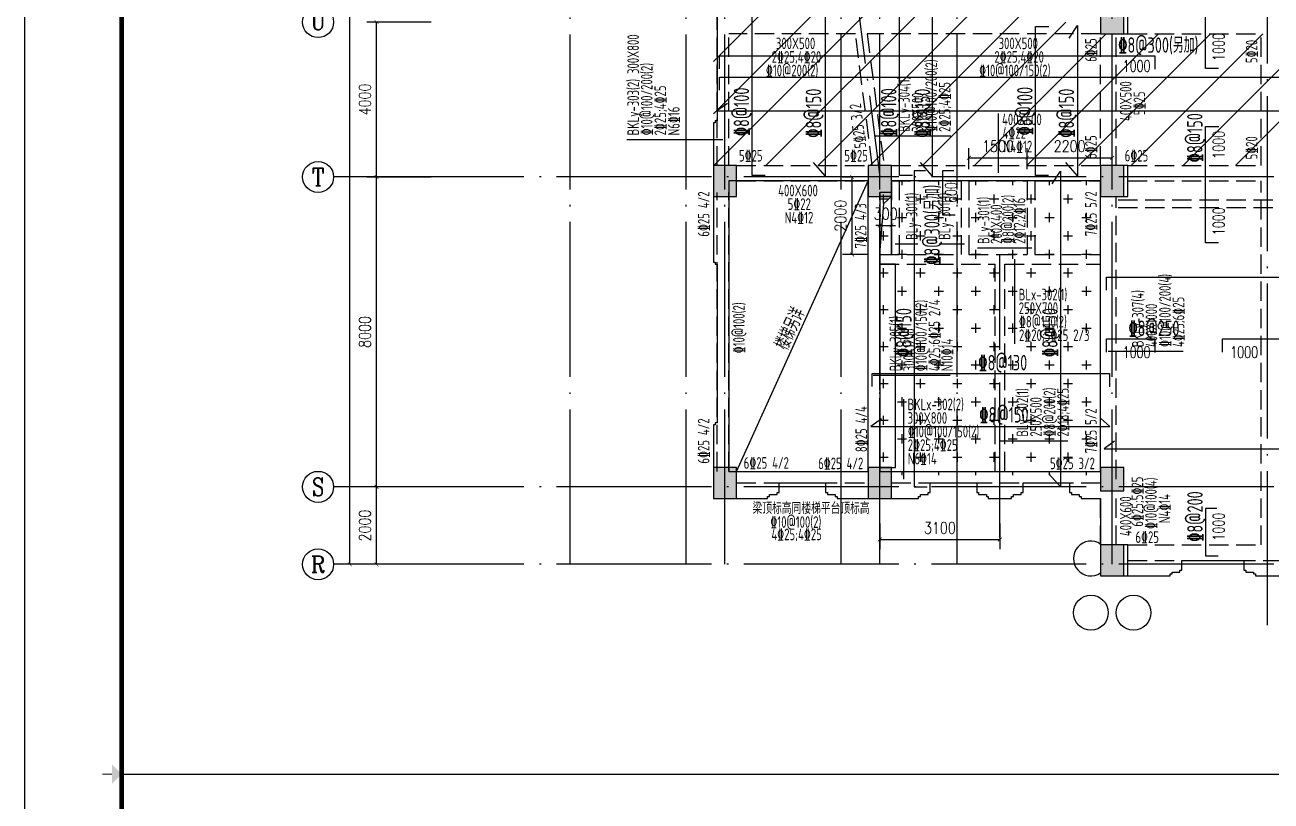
# Model space of a CAD drawing. Header units: millimetres. Extents: x 2998490 to 15040601, y 444546 to 7822218.
# Drawn here: x 14361529 to 14393708, y 7611219 to 7631259 of the extents above; entities that cross this region are included whole.
import ezdxf
from ezdxf.enums import TextEntityAlignment as Align

# ---------------------------------------------------------------- set-up
doc = ezdxf.new("R2010")
doc.units = ezdxf.units.MM
doc.header["$LTSCALE"] = 2000
doc.linetypes.add('DASH', pattern=[0.35, 0.25, -0.1])
doc.linetypes.add('DOTE', pattern=[2.42, 2, -0.2, 0.02, -0.2])
for name, color, linetype in [('3-AXIS', 3, 'Continuous'), ('3-AXIS_TEXT', 7, 'Continuous'), ('3-ban', 84, 'Continuous'), ('3-ban-hatch', 9, 'Continuous'), ('3-ban-rein', 1, 'Continuous'), ('3-ban-TEXT', 7, 'Continuous'), ('3-column-DOWN', 232, 'Continuous'), ('3-COLUMN-UP', 2, 'Continuous'), ('3-dote', 43, 'DOTE'), ('3-HATCH', 8, 'Continuous'), ('3-liang-rein-X', 54, 'Continuous'), ('3-liang-rein-Y', 130, 'Continuous'), ('3-liang-R截面-X', 50, 'Continuous'), ('3-liang-R截面-Y', 70, 'Continuous'), ('3-liang-s-1', 44, 'Continuous'), ('3-liang-xu', 120, 'DASH'), ('3-装饰线脚', 7, 'Continuous'), ('AXIS', 3, 'Continuous'), ('AXIS_TEXT', 7, 'Continuous'), ('图框', 7, 'Continuous')]:
    doc.layers.add(name, color=color, linetype=linetype)
doc.styles.add('_TCH_AXIS', font='COMPLEX', dxfattribs={"bigfont": 'GBCBIG'})
doc.styles.add('COMPLEX', font='COMPLEX')
doc.styles.add('DIM_FONT', font='SIMPLEX', dxfattribs={"width": 0.8, "bigfont": 'HZTXT'})
doc.styles.add('TJ1', font='tj-romans1.shx', dxfattribs={"width": 0.8, "bigfont": 'tj-hztxt1.shx'})
doc.styles.add('TSSD_Rein', font='Tssdeng.shx', dxfattribs={"width": 0.7, "bigfont": 'hztxt.shx'})
doc.dimstyles.new('DIMN100', dxfattribs={"dimtxt": 300, "dimasz": 100, "dimexe": 250, "dimexo": 300, "dimgap": 150, "dimtad": 1, "dimdec": 0, "dimzin": 0, "dimdsep": 46, "dimtxsty": 'DIM_FONT', "dimblk": 'ARCHTICK', "dimcen": 0.09, "dimclrt": 7, "dimazin": 2, "dimtfac": 1, "dimtdec": 0, "dimtix": 1, "dimtmove": 2, "dimatfit": 3, "dimldrblk": 'ARCHTICK', "dimfxl": 0, "dimtolj": 1, "dimtzin": 0, "dimarcsym": 0})

# ---------------------------------------------------------------- blocks, each defined once
blk = doc.blocks.new('TJAD_TK_A0')
at = {"layer": '图框'}
blk.add_line((973, -441.7), (973, 399.3), dxfattribs=at)
at = {"layer": '图框', "const_width": 1.2}
blk.add_lwpolyline([(2152, -431.7), (2152, 389.3), (998, 389.3), (998, -431.7)], close=True, dxfattribs=at)
at = {"layer": '图框', "const_width": 0.3}
blk.add_lwpolyline([(995.5, -21.2), (993, -21.2)], dxfattribs=at)
at = {"layer": '图框'}
blk.add_solid([(995.5, -23.7), (995.5, -18.7), (998, -21.2)], dxfattribs=at)
blk = doc.blocks.new('_ArchTick')
at = {"color": 0, "linetype": 'ByBlock', "const_width": 0.15}
blk.add_lwpolyline([(-0.5, -0.5), (0.5, 0.5)], dxfattribs=at)
blk = doc.blocks.new('*D64')
at = {"layer": 'AXIS', "color": 0, "lineweight": -2}
for p, q in [((14372016, 7619332), (14370358, 7619332)), ((14370608, 7617332), (14370608, 7619332)), ((14372016, 7617332), (14370358, 7617332))]:
    blk.add_line(p, q, dxfattribs=at)
at = {"layer": 'Defpoints', "color": 0}
for p in [(14370608, 7619332), (14372316, 7619332), (14372316, 7617332)]:
    blk.add_point(p, dxfattribs=at)
at = {"layer": 'AXIS', "color": 0, "lineweight": -2, "xscale": 100, "yscale": 100, "zscale": 100}
for p, rotation in [((14370608, 7619332), 90), ((14370608, 7617332), 270)]:
    blk.add_blockref('_ArchTick', p, dxfattribs=dict(at, rotation=rotation))
at = {"layer": 'AXIS', "color": 7, "insert": (14370308, 7618332), "char_height": 300, "attachment_point": 5, "rotation": 90, "style": 'DIM_FONT'}
blk.add_mtext('\\A1;2000', dxfattribs=at)
blk = doc.blocks.new('*D65')
at = {"layer": 'AXIS', "color": 0, "lineweight": -2}
for p, q in [((14372016, 7627332), (14370358, 7627332)), ((14370608, 7619332), (14370608, 7627332)), ((14372016, 7619332), (14370358, 7619332))]:
    blk.add_line(p, q, dxfattribs=at)
at = {"layer": 'Defpoints', "color": 0}
for p in [(14370608, 7627332), (14372316, 7627332), (14372316, 7619332)]:
    blk.add_point(p, dxfattribs=at)
at = {"layer": 'AXIS', "color": 0, "lineweight": -2, "xscale": 100, "yscale": 100, "zscale": 100}
for p, rotation in [((14370608, 7627332), 90), ((14370608, 7619332), 270)]:
    blk.add_blockref('_ArchTick', p, dxfattribs=dict(at, rotation=rotation))
at = {"layer": 'AXIS', "color": 7, "insert": (14370308, 7623332), "char_height": 300, "attachment_point": 5, "rotation": 90, "style": 'DIM_FONT'}
blk.add_mtext('\\A1;8000', dxfattribs=at)
blk = doc.blocks.new('*D66')
at = {"layer": 'AXIS', "color": 0, "lineweight": -2}
for p, q in [((14372016, 7631332), (14370358, 7631332)), ((14370608, 7627332), (14370608, 7631332)), ((14372016, 7627332), (14370358, 7627332))]:
    blk.add_line(p, q, dxfattribs=at)
at = {"layer": 'Defpoints', "color": 0}
for p in [(14370608, 7631332), (14372316, 7631332), (14372316, 7627332)]:
    blk.add_point(p, dxfattribs=at)
at = {"layer": 'AXIS', "color": 0, "lineweight": -2, "xscale": 100, "yscale": 100, "zscale": 100}
for p, rotation in [((14370608, 7631332), 90), ((14370608, 7627332), 270)]:
    blk.add_blockref('_ArchTick', p, dxfattribs=dict(at, rotation=rotation))
at = {"layer": 'AXIS', "color": 7, "insert": (14370308, 7629332), "char_height": 300, "attachment_point": 5, "rotation": 90, "style": 'DIM_FONT'}
blk.add_mtext('\\A1;4000', dxfattribs=at)
blk = doc.blocks.new('*D74')
at = {"layer": 'AXIS', "color": 0, "lineweight": -2}
for p, q in [((14372928, 7645332), (14369670, 7645332)), ((14369920, 7617332), (14369920, 7645332)), ((14372928, 7617332), (14369670, 7617332))]:
    blk.add_line(p, q, dxfattribs=at)
at = {"layer": 'Defpoints', "color": 0}
for p in [(14369920, 7645332), (14373228, 7645332), (14373228, 7617332)]:
    blk.add_point(p, dxfattribs=at)
at = {"layer": 'AXIS', "color": 0, "lineweight": -2, "xscale": 100, "yscale": 100, "zscale": 100}
for p, rotation in [((14369920, 7645332), 90), ((14369920, 7617332), 270)]:
    blk.add_blockref('_ArchTick', p, dxfattribs=dict(at, rotation=rotation))
at = {"layer": 'AXIS', "color": 7, "insert": (14369620, 7632733), "char_height": 300, "attachment_point": 5, "rotation": 90, "style": 'DIM_FONT'}
blk.add_mtext('\\A1;28000', dxfattribs=at)
blk = doc.blocks.new('_AXISO')
blk.add_circle((0, 0), 0.5)
at = {"layer": '3-AXIS_TEXT', "style": 'COMPLEX', "width": 1.041667}
blk.add_attdef('A', text='', height=0.56, dxfattribs=at).set_placement((-0.25, -0.28), (0.25, -0.28), align=Align.FIT)
blk = doc.blocks.new('*D1721')
at = {"layer": '3-ban', "color": 0, "lineweight": -2}
for p, q in [((14382846, 7627332), (14382639, 7627332)), ((14382889, 7625332), (14382889, 7627332)), ((14383306, 7625332), (14382639, 7625332))]:
    blk.add_line(p, q, dxfattribs=at)
at = {"layer": 'Defpoints', "color": 0}
for p in [(14382889, 7627332), (14383146, 7627332), (14383606, 7625332)]:
    blk.add_point(p, dxfattribs=at)
at = {"layer": '3-ban', "color": 0, "lineweight": -2, "xscale": 100, "yscale": 100, "zscale": 100}
for p, rotation in [((14382889, 7627332), 90), ((14382889, 7625332), 270)]:
    blk.add_blockref('_ArchTick', p, dxfattribs=dict(at, rotation=rotation))
at = {"layer": '3-ban', "color": 7, "insert": (14382589, 7626332), "char_height": 300, "attachment_point": 5, "rotation": 90, "style": 'DIM_FONT'}
blk.add_mtext('\\A1;2000', dxfattribs=at)
blk = doc.blocks.new('*D1722')
at = {"layer": '3-ban', "color": 0, "lineweight": -2}
for p, q in [((14383606, 7626082), (14383506, 7626082)), ((14383606, 7626082), (14383906, 7626082)), ((14383606, 7626005), (14383606, 7625832)), ((14383906, 7626082), (14384006, 7626082)), ((14383906, 7626005), (14383906, 7625832))]:
    blk.add_line(p, q, dxfattribs=at)
at = {"layer": 'Defpoints', "color": 0}
for p in [(14383606, 7626305), (14383906, 7626305), (14383906, 7626082)]:
    blk.add_point(p, dxfattribs=at)
at = {"layer": '3-ban', "color": 0, "lineweight": -2, "xscale": 100, "yscale": 100, "zscale": 100}
blk.add_blockref('_ArchTick', (14383606, 7626082), dxfattribs=at)
at = {"layer": '3-ban', "color": 0, "lineweight": -2, "xscale": 100, "yscale": 100, "zscale": 100, "rotation": 180}
blk.add_blockref('_ArchTick', (14383906, 7626082), dxfattribs=at)
at = {"layer": '3-ban', "color": 7, "insert": (14383756, 7626382), "char_height": 300, "attachment_point": 5, "style": 'DIM_FONT'}
blk.add_mtext('\\A1;300', dxfattribs=at)
blk = doc.blocks.new('*D1723')
at = {"layer": '3-ban', "color": 0, "lineweight": -2}
for p, q in [((14385906, 7627532), (14385906, 7628078)), ((14387406, 7627532), (14387406, 7628078)), ((14385906, 7627828), (14387406, 7627828))]:
    blk.add_line(p, q, dxfattribs=at)
at = {"layer": 'Defpoints', "color": 0}
for p in [(14387406, 7627828), (14385906, 7627232), (14387406, 7627232)]:
    blk.add_point(p, dxfattribs=at)
at = {"layer": '3-ban', "color": 0, "lineweight": -2, "xscale": 100, "yscale": 100, "zscale": 100, "rotation": 180}
blk.add_blockref('_ArchTick', (14385906, 7627828), dxfattribs=at)
at = {"layer": '3-ban', "color": 0, "lineweight": -2, "xscale": 100, "yscale": 100, "zscale": 100}
blk.add_blockref('_ArchTick', (14387406, 7627828), dxfattribs=at)
at = {"layer": '3-ban', "color": 7, "insert": (14386656, 7628128), "char_height": 300, "attachment_point": 5, "style": 'DIM_FONT'}
blk.add_mtext('\\A1;1500', dxfattribs=at)
blk = doc.blocks.new('*D1724')
at = {"layer": '3-ban', "color": 0, "lineweight": -2}
for p, q in [((14387406, 7627532), (14387406, 7628078)), ((14387406, 7627828), (14389606, 7627828)), ((14389606, 7627530), (14389606, 7627578))]:
    blk.add_line(p, q, dxfattribs=at)
at = {"layer": 'Defpoints', "color": 0}
for p in [(14389606, 7627830), (14389606, 7627828), (14387406, 7627232)]:
    blk.add_point(p, dxfattribs=at)
at = {"layer": '3-ban', "color": 0, "lineweight": -2, "xscale": 100, "yscale": 100, "zscale": 100, "rotation": 180}
blk.add_blockref('_ArchTick', (14387406, 7627828), dxfattribs=at)
at = {"layer": '3-ban', "color": 0, "lineweight": -2, "xscale": 100, "yscale": 100, "zscale": 100}
blk.add_blockref('_ArchTick', (14389606, 7627828), dxfattribs=at)
at = {"layer": '3-ban', "color": 7, "insert": (14388506, 7628128), "char_height": 300, "attachment_point": 5, "style": 'DIM_FONT'}
blk.add_mtext('\\A1;2200', dxfattribs=at)
blk = doc.blocks.new('*D1725')
at = {"layer": '3-ban', "color": 0, "lineweight": -2}
for p, q in [((14383606, 7618382), (14383606, 7617723)), ((14386706, 7618382), (14386706, 7617723)), ((14383606, 7617973), (14386706, 7617973))]:
    blk.add_line(p, q, dxfattribs=at)
at = {"layer": 'Defpoints', "color": 0}
for p in [(14383606, 7618682), (14386706, 7618682), (14386706, 7617973)]:
    blk.add_point(p, dxfattribs=at)
at = {"layer": '3-ban', "color": 0, "lineweight": -2, "xscale": 100, "yscale": 100, "zscale": 100, "rotation": 180}
blk.add_blockref('_ArchTick', (14383606, 7617973), dxfattribs=at)
at = {"layer": '3-ban', "color": 0, "lineweight": -2, "xscale": 100, "yscale": 100, "zscale": 100}
blk.add_blockref('_ArchTick', (14386706, 7617973), dxfattribs=at)
at = {"layer": '3-ban', "color": 7, "insert": (14385156, 7618273), "char_height": 300, "attachment_point": 5, "style": 'DIM_FONT'}
blk.add_mtext('\\A1;3100', dxfattribs=at)

msp = doc.modelspace()

# ---------------------------------------------------------------- hatches: boundary and pattern name
at = {"layer": '3-ban-hatch'}
h = msp.add_hatch(dxfattribs=at)
h.set_pattern_fill('ANSI31', color=8, scale=300, style=0)
h.set_pattern_definition([(45, (-3453.4, -44193.7), (-673.51921, 673.51921), [])])
h.paths.add_polyline_path([(14379305.5, 7627632.3), (14379305.5, 7634032.3), (14378716.6, 7634032.3), (14378211.8, 7634336.8), (14375608.4, 7636939.6), (14375379.3, 7637493.7), (14375379.3, 7641172.6), (14375609.6, 7641726.2), (14378211.6, 7644328.2), (14378765.7, 7644557.3), (14382445.1, 7644557.3), (14382999.1, 7644328), (14385600.8, 7641726.4), (14385830.5, 7641172.6), (14385830.5, 7639632.3), (14389305.5, 7639632.3), (14389305.5, 7634032.3), (14387305.5, 7634032.3), (14387305.5, 7631334.3), (14389305.5, 7631332.3), (14389305.5, 7631032.3), (14452155.5, 7631032.3), (14452155.5, 7627632.3)])
h = msp.add_hatch(dxfattribs=at)
h.set_pattern_fill('CROSS', color=8, scale=75, style=0)
h.set_pattern_definition([(0, (-3453.43, -44193.73), (476.25, 476.25), [238.125, -714.375]), (90, (-3334.37, -44312.8), (-476.25, 476.25), [238.125, -714.375])])
h.paths.add_polyline_path([(14383905.5, 7627232.3), (14383905.5, 7626932.3), (14383605.5, 7626932.3), (14383605.5, 7619732.3), (14383905.5, 7619732.3), (14383905.5, 7619632.3), (14389305.6, 7619632.3), (14389305.5, 7627232.3)])
at = {"layer": '3-HATCH'}
for points in [[(14389305.5, 7631032.3), (14389905.5, 7631032.3), (14389905.5, 7631832.3), (14389305.5, 7631832.3)], [(14379305.5, 7626832.3), (14379905.5, 7626832.3), (14379905.5, 7627632.3), (14379305.5, 7627632.3)], [(14383305.5, 7626832.3), (14383905.5, 7626832.3), (14383905.5, 7627632.3), (14383305.5, 7627632.3)], [(14389305.5, 7626832.3), (14389905.5, 7626832.3), (14389905.5, 7627632.3), (14389305.5, 7627632.3)], [(14379305.5, 7619032.3), (14379905.5, 7619032.3), (14379905.5, 7619832.3), (14379305.5, 7619832.3)], [(14383305.5, 7619032.3), (14383905.5, 7619032.3), (14383905.5, 7619832.3), (14383305.5, 7619832.3)], [(14389305.6, 7619232.3), (14389905.6, 7619232.3), (14389905.6, 7619832.3), (14389305.6, 7619832.3)], [(14389305.5, 7617032.3), (14389905.5, 7617032.3), (14389905.5, 7617832.3), (14389305.5, 7617832.3)]]:
    msp.add_hatch(color=256, dxfattribs=at).paths.add_polyline_path(points)

# ---------------------------------------------------------------- linework, layer by layer
at = {"layer": '3-AXIS', "color": 15, "linetype": 'DOTE'}
for p, q in [((14375605.6, 7617332.3), (14375605.6, 7646612.4)), ((14378605.1, 7617332.3), (14378605.1, 7646612.5)), ((14379605.6, 7617332.3), (14379605.6, 7646612.4)), ((14382606, 7617332.3), (14382606, 7646612.5)), ((14383605.6, 7617332.3), (14383605.6, 7646612.4)), ((14385605.6, 7617332.3), (14385605.6, 7646612.4)), ((14389605.6, 7617332.3), (14389605.6, 7646612.4)), ((14382718.5, 7634229.9), (14383605.6, 7627332.3)), ((14451855.6, 7627332.3), (14370566.4, 7627332.3)), ((14451855.6, 7619332.3), (14370566.4, 7619332.3)), ((14451855.6, 7617332.3), (14370566.4, 7617332.3))]:
    msp.add_line(p, q, dxfattribs=at)
at = {"layer": '3-ban'}
msp.add_lwpolyline([(14383605.6, 7619832.3), (14384005.6, 7619832.3), (14384005.6, 7625082.3), (14383605.6, 7625082.3)], close=True, dxfattribs=at)
at = {"layer": '3-ban-rein'}
for points in [[(14381973.4, 7633844.8), (14382191.4, 7634170.4), (14382191.4, 7627366.4), (14381893.9, 7627708.5)], [(14384737.2, 7633844.8), (14384955.2, 7634170.4), (14384955.2, 7627366.4), (14384657.6, 7627708.5)], [(14392353, 7630132.3), (14392015.1, 7630132.3), (14392015.1, 7632929.9), (14392361.1, 7632929.9)], [(14380646.3, 7627371.9), (14380308.4, 7627371.9), (14380308.4, 7632132.3), (14380654.4, 7632132.3)], [(14384448.9, 7627371.9), (14384111, 7627371.9), (14384111, 7632132.3), (14384457, 7632132.3)], [(14387964.1, 7627372.4), (14387626.1, 7627372.4), (14387626.1, 7631221.1), (14387972.1, 7631221.1)], [(14388490.6, 7630914.5), (14388708.6, 7631240.1), (14388708.6, 7627366.4), (14388411.1, 7627708.5)], [(14379461.7, 7630123.9), (14379461.7, 7630461.9), (14390705.5, 7630461.9), (14390705.5, 7630115.9)], [(14379461.7, 7629571.6), (14379461.7, 7629909.5), (14452038.7, 7629909.5), (14452038.7, 7629563.5)], [(14379667.5, 7629229.8), (14379393.8, 7629036.4), (14452054.9, 7629036.4), (14451825.6, 7629239.5)], [(14392353, 7625632.3), (14392015.1, 7625632.3), (14392015.1, 7628632.3), (14392361.1, 7628632.3)], [(14384787.8, 7627487.2), (14384495.7, 7627487.2), (14384495.7, 7619328.8), (14384825, 7619328.8)], [(14385516.4, 7627487.2), (14385224.4, 7627487.2), (14385224.4, 7626355), (14385553.6, 7626355)], [(14388051.3, 7627153.2), (14388269.3, 7627478.8), (14388269.3, 7619328.8), (14387971.8, 7619670.9)], [(14389461.7, 7624407.8), (14389461.7, 7624745.7), (14452052.8, 7624745.7), (14452052.8, 7624399.7)], [(14389461.7, 7622811.6), (14389461.7, 7623149.6), (14390705.5, 7623149.6), (14390705.5, 7622803.6)], [(14392455.5, 7622811.6), (14392455.5, 7623149.6), (14394755.5, 7623149.6), (14394755.5, 7622803.6)], [(14383409.4, 7621923.8), (14383409.4, 7622261.8), (14389535.7, 7622261.8), (14389535.7, 7621915.8)], [(14383648.6, 7621086.2), (14383374.9, 7620892.8), (14389544.9, 7620892.8), (14389315.5, 7621095.9)], [(14389667.5, 7620511.1), (14389393.8, 7620317.7), (14452054.9, 7620317.7), (14451825.6, 7620520.8)], [(14392307.1, 7618774.7), (14392015, 7618774.7), (14392015, 7617548.6), (14392344.3, 7617548.6)]]:
    msp.add_lwpolyline(points, dxfattribs=at)
at = {"layer": '3-column-DOWN'}
for points in [[(14389305.5, 7631032.3), (14390005.5, 7631032.3), (14390005.5, 7631832.3), (14389305.5, 7631832.3)], [(14379305.5, 7626832.3), (14379905.5, 7626832.3), (14379905.5, 7627632.3), (14379305.5, 7627632.3)], [(14383305.5, 7626832.3), (14383905.5, 7626832.3), (14383905.5, 7627632.3), (14383305.5, 7627632.3)], [(14389305.5, 7626832.3), (14390005.5, 7626832.3), (14390005.5, 7627632.3), (14389305.5, 7627632.3)], [(14379305.5, 7619032.3), (14379905.5, 7619032.3), (14379905.5, 7619832.3), (14379305.5, 7619832.3)], [(14383305.5, 7619032.3), (14383905.5, 7619032.3), (14383905.5, 7619832.3), (14383305.5, 7619832.3)], [(14389305.5, 7617032.3), (14390005.5, 7617032.3), (14390005.5, 7617832.3), (14389305.5, 7617832.3)]]:
    msp.add_lwpolyline(points, close=True, dxfattribs=at)
at = {"layer": '3-COLUMN-UP'}
for points in [[(14389305.5, 7631032.3), (14389905.5, 7631032.3), (14389905.5, 7631832.3), (14389305.5, 7631832.3)], [(14379305.5, 7626832.3), (14379905.5, 7626832.3), (14379905.5, 7627632.3), (14379305.5, 7627632.3)], [(14383305.5, 7626832.3), (14383905.5, 7626832.3), (14383905.5, 7627632.3), (14383305.5, 7627632.3)], [(14389305.5, 7626832.3), (14389905.5, 7626832.3), (14389905.5, 7627632.3), (14389305.5, 7627632.3)], [(14379305.5, 7619032.3), (14379905.5, 7619032.3), (14379905.5, 7619832.3), (14379305.5, 7619832.3)], [(14383305.5, 7619032.3), (14383905.5, 7619032.3), (14383905.5, 7619832.3), (14383305.5, 7619832.3)], [(14389305.6, 7619232.3), (14389905.6, 7619232.3), (14389905.6, 7619832.3), (14389305.6, 7619832.3)], [(14389305.5, 7617032.3), (14389905.5, 7617032.3), (14389905.5, 7617832.3), (14389305.5, 7617832.3)]]:
    msp.add_lwpolyline(points, close=True, dxfattribs=at)
at = {"layer": '3-dote'}
for p, q in [((14393605.6, 7643940.2), (14393605.6, 7615758.6)), ((14386705.6, 7618026.4), (14386705.6, 7625318.9))]:
    msp.add_line(p, q, dxfattribs=at)
at = {"layer": '3-liang-R截面-X'}
for p, q in [((14386670.2, 7627442.7), (14386670.2, 7628968.6)), ((14387084.5, 7625214.9), (14387084.5, 7623026.4)), ((14384214, 7621596.3), (14384214, 7619532.3))]:
    msp.add_line(p, q, dxfattribs=at)
at = {"layer": '3-liang-R截面-Y'}
for p, q in [((14377075.7, 7628301.9), (14379553.1, 7628301.9)), ((14383484.3, 7628392.3), (14385434.3, 7628392.3)), ((14384000.5, 7625606), (14384582.4, 7625606)), ((14385137.8, 7625606), (14385790.8, 7625606)), ((14386124.6, 7625501.1), (14387533.8, 7625501.1)), ((14389498.1, 7622838.4), (14391441.6, 7622838.4)), ((14383435.1, 7622213), (14385424.3, 7622213)), ((14386724.1, 7620524), (14388462.2, 7620524))]:
    msp.add_line(p, q, dxfattribs=at)
at = {"layer": '3-liang-s-1'}
msp.add_line((14379905.5, 7619732.3), (14383305.5, 7627232.3), dxfattribs=at)
for points in [[(14379405.6, 7632882.3), (14379405.6, 7628782.3), (14379355.6, 7628782.3), (14379355.6, 7628732.3), (14379305.6, 7628732.3), (14379305.6, 7625132.3), (14379355.6, 7625132.3), (14379355.6, 7625082.3), (14379405.6, 7625082.3), (14379405.6, 7620982.3), (14379355.6, 7620982.3), (14379355.6, 7620932.3), (14379305.6, 7620932.3), (14379305.6, 7619032.3), (14380705.6, 7619032.3), (14380705.6, 7619082.3), (14380755.6, 7619082.3), (14380755.6, 7619132.3), (14380955.6, 7619132.3), (14380955.6, 7619182.3), (14381005.6, 7619182.3), (14381005.6, 7619432.3), (14382205.6, 7619432.3), (14382205.6, 7619182.3), (14382255.6, 7619182.3), (14382255.6, 7619132.3), (14382455.6, 7619132.3), (14382455.6, 7619082.3), (14382505.6, 7619082.3), (14382505.6, 7619032.3), (14384605.6, 7619032.3), (14384605.6, 7619082.3), (14384655.6, 7619082.3), (14384655.6, 7619132.3), (14384855.6, 7619132.3), (14384855.6, 7619182.3), (14384905.6, 7619182.3), (14384905.6, 7619432.3), (14386105.6, 7619432.3), (14386105.6, 7619182.3), (14386155.6, 7619182.3), (14386155.6, 7619132.3), (14386355.6, 7619132.3), (14386355.6, 7619082.3), (14386405.6, 7619082.3), (14386405.6, 7619032.3), (14387005.6, 7619032.3), (14387005.6, 7619082.3), (14387055.6, 7619082.3), (14387055.6, 7619132.3), (14387255.6, 7619132.3), (14387255.6, 7619182.3), (14387305.6, 7619182.3), (14387305.6, 7619432.3), (14388505.6, 7619432.3), (14388505.6, 7619182.3), (14388555.6, 7619182.3), (14388555.6, 7619132.3), (14388755.6, 7619132.3), (14388755.6, 7619082.3), (14388805.6, 7619082.3), (14388805.6, 7619032.3), (14389305.6, 7619032.3), (14389305.6, 7617252.1)], [(14383905.5, 7627232.3), (14383905.5, 7626932.3), (14383605.6, 7626932.3), (14383605.6, 7619732.3), (14383905.5, 7619732.3), (14383905.5, 7619732.3), (14389305.5, 7619732.3), (14389305.5, 7627232.3), (14383905.5, 7627232.3)], [(14383605.6, 7625332.3), (14383707, 7626646.3), (14383905.6, 7626832.3)], [(14389605.6, 7617032.3), (14391105.6, 7617032.3), (14391105.6, 7617082.3), (14391155.6, 7617082.3), (14391155.6, 7617132.3), (14391355.6, 7617132.3), (14391355.6, 7617182.3), (14391405.6, 7617182.3), (14391405.6, 7617432.3), (14393005.6, 7617432.3), (14393005.6, 7617182.3), (14393055.6, 7617182.3), (14393055.6, 7617132.3), (14393255.6, 7617132.3), (14393255.6, 7617082.3), (14393305.6, 7617082.3), (14393305.6, 7617032.3), (14393905.6, 7617032.3)]]:
    msp.add_lwpolyline(points, dxfattribs=at)
for points in [[(14379705.6, 7619732.3), (14383305.5, 7619732.3), (14383305.6, 7627232.3), (14379705.6, 7627232.3)], [(14383605.6, 7625332.3), (14383905.6, 7625332.3), (14383905.6, 7626832.3), (14383605.6, 7626832.3)]]:
    msp.add_lwpolyline(points, close=True, dxfattribs=at)
at = {"layer": '3-liang-xu'}
for p, q in [((14379405.6, 7627632.3), (14379405.6, 7634032.3)), ((14382975.4, 7631032.3), (14379705.5, 7631032.3)), ((14379705.6, 7627632.3), (14379705.6, 7631032.3)), ((14383409.6, 7627632.3), (14382975.4, 7631032.3)), ((14389305.5, 7631032.3), (14383277.9, 7631032.3)), ((14383277.9, 7631032.3), (14383712, 7627632.3)), ((14389305.5, 7627632.3), (14389305.5, 7631032.3)), ((14389705.5, 7627632.3), (14389705.5, 7631032.3)), ((14390005.5, 7631032.3), (14393455.5, 7631032.3)), ((14393455.5, 7627632.3), (14393455.5, 7631032.3)), ((14379905.5, 7627632.3), (14383305.5, 7627632.3)), ((14383905.5, 7627632.3), (14389305.5, 7627632.3)), ((14390005.5, 7627632.3), (14393455.5, 7627632.3)), ((14379905.5, 7627232.3), (14383305.5, 7627232.3)), ((14383905.5, 7627232.3), (14385705.6, 7627232.3)), ((14383905.6, 7627232.3), (14383905.6, 7625332.3)), ((14384105.6, 7627232.3), (14384105.6, 7625332.3)), ((14385705.6, 7627232.3), (14385705.6, 7625332.3)), ((14385905.6, 7627232.3), (14385905.6, 7625332.3)), ((14385905.6, 7627232.3), (14387405.5, 7627232.3)), ((14387405.5, 7627232.3), (14387405.5, 7625332.3)), ((14387605.5, 7627232.3), (14387605.5, 7625332.3)), ((14387605.5, 7627232.3), (14389305.5, 7627232.3)), ((14390005.5, 7627232.3), (14393455.5, 7627232.3)), ((14393455.5, 7617832.3), (14393455.5, 7627232.3)), ((14379405.6, 7619732.3), (14379405.6, 7626932.3)), ((14379705.6, 7619732.3), (14379705.6, 7626932.3)), ((14383305.6, 7619732.3), (14383305.6, 7626932.3)), ((14383605.6, 7625332.3), (14383605.6, 7626932.3)), ((14389305.5, 7625332.3), (14389305.5, 7626832.3)), ((14389705.5, 7619532.3), (14389705.5, 7626832.3)), ((14451855.6, 7626732.3), (14389705.6, 7626732.3)), ((14451855.6, 7626532.3), (14389705.6, 7626532.3)), ((14383605.6, 7625332.3), (14385705.6, 7625332.3)), ((14385905.6, 7625332.3), (14387405.5, 7625332.3)), ((14387605.5, 7625332.3), (14389305.5, 7625332.3)), ((14383605.6, 7619732.3), (14383605.6, 7625082.3)), ((14383605.6, 7625082.3), (14386580.5, 7625082.3)), ((14386580.5, 7619732.3), (14386580.5, 7625082.3)), ((14386830.5, 7619732.3), (14386830.5, 7625082.3)), ((14386830.5, 7625082.3), (14389305.5, 7625082.3)), ((14389305.5, 7619732.3), (14389305.5, 7625082.3)), ((14379905.5, 7619732.3), (14383305.5, 7619732.3)), ((14383905.5, 7619732.3), (14386580.5, 7619732.3)), ((14386830.5, 7619732.3), (14389305.5, 7619732.3)), ((14379905.5, 7619432.3), (14383305.5, 7619432.3)), ((14383905.5, 7619432.3), (14389305.5, 7619432.3)), ((14389305.5, 7617832.3), (14389305.6, 7619232.3)), ((14389705.5, 7617832.3), (14389705.6, 7619232.3)), ((14390005.5, 7617832.3), (14393455.5, 7617832.3)), ((14390005.5, 7617432.3), (14397255.5, 7617432.3))]:
    msp.add_line(p, q, dxfattribs=at)
at = {"layer": '3-装饰线脚'}
for centre in [(14389055.6, 7616082.3), (14390155.6, 7616082.3)]:
    msp.add_circle(centre, 450, dxfattribs=at)
msp.add_arc((14389055.6, 7617482.3), 450, 56.25101, 303.74899, dxfattribs=at)
at = {"layer": 'AXIS'}
for p, q in [((14372383.2, 7627332.3), (14369498.6, 7627332.3)), ((14372383.2, 7619332.3), (14369498.6, 7619332.3)), ((14372383.2, 7617332.3), (14369498.6, 7617332.3))]:
    msp.add_line(p, q, dxfattribs=at)
at = {"layer": '图框'}
msp.add_line((14364028.6, 7611913.6), (14471428.6, 7611913.6), dxfattribs=at)

# ---------------------------------------------------------------- block references
at = {"layer": 'AXIS'}
ref = msp.add_blockref('_AXISO', (14369098.6, 7631332.3), dxfattribs=dict(at, xscale=800, yscale=800, zscale=800))
ref.add_attrib('A', 'U', dxfattribs={"layer": 'AXIS_TEXT', "height": 405.5, "style": '_TCH_AXIS'}).set_placement((14368905.5, 7631129.5), (14369291.7, 7631129.5), align=Align.FIT)
ref = msp.add_blockref('_AXISO', (14369098.6, 7627332.3), dxfattribs=dict(at, xscale=800, yscale=800, zscale=800))
ref.add_attrib('A', 'T', dxfattribs={"layer": 'AXIS_TEXT', "height": 455.7, "style": '_TCH_AXIS'}).set_placement((14368935.8, 7627104.5), (14369261.3, 7627104.5), align=Align.FIT)
ref = msp.add_blockref('_AXISO', (14369098.6, 7619332.3), dxfattribs=dict(at, xscale=800, yscale=800, zscale=800))
ref.add_attrib('A', 'S', dxfattribs={"layer": 'AXIS_TEXT', "height": 465.9, "style": '_TCH_AXIS'}).set_placement((14368943.3, 7619099.3), (14369253.9, 7619099.3), align=Align.FIT)
ref = msp.add_blockref('_AXISO', (14369098.6, 7617332.3), dxfattribs=dict(at, xscale=800, yscale=800, zscale=800))
ref.add_attrib('A', 'R', dxfattribs={"layer": 'AXIS_TEXT', "height": 425.2, "style": '_TCH_AXIS'}).set_placement((14368916.4, 7617119.7), (14369280.8, 7617119.7), align=Align.FIT)
at = {"layer": '图框', "xscale": 100, "yscale": 100, "zscale": 100}
msp.add_blockref('TJAD_TK_A0', (14264228.6, 7614033.9), dxfattribs=at)

# ---------------------------------------------------------------- texts
at = {"layer": '3-ban', "style": 'TSSD_Rein', "width": 0.7}
for s, rotation, p in [('%%1328@300(另加)', 359.99419, (14389759.5, 7630538.9, -5065)), ('%%1328@100', 89.99419, (14380231.3, 7628383.8, -5065)), ('%%1328@150', 89.99419, (14382092.5, 7628344.1, -5065)), ('%%1328@100', 89.99419, (14384033.9, 7628367.3, -5065)), ('%%1328@150', 89.99419, (14384904.1, 7628344.1, -5065)), ('%%1328@100', 89.99419, (14387549.1, 7628401.8, -5065)), ('%%1328@150', 89.99419, (14388621.3, 7628344.1, -5065)), ('%%1328@150', 89.99419, (14391938, 7627711, -5065)), ('%%1328@300(另加)', 90.00581, (14385152.2, 7625062.4, -5065)), ('%%1328@150', 90.00581, (14384423.5, 7622678, -5065)), ('%%1328@150', 90.00581, (14388197.1, 7622678, -5065)), ('%%1328@250', 359.99419, (14390023.7, 7623226.6, -5065)), ('%%1328@130', 359.99419, (14386147.8, 7622338.9, -5065)), ('%%1328@150', 359.99419, (14386173.5, 7620992.7, -5065)), ('%%1328@200', 90.00581, (14391942.8, 7617910.7, -5065))]:
    msp.add_text(s, height=400, rotation=rotation, dxfattribs=at).set_placement(p)
at = {"layer": '3-ban-TEXT', "style": 'TJ1', "width": 0.7}
for s, p in [('1000', (14392504.9, 7630329.2)), ('1000', (14392504.9, 7627802.2)), ('600', (14385593.5, 7626659.8)), ('1000', (14392504.9, 7625829.2)), ('1000', (14392504.9, 7617944.5))]:
    msp.add_text(s, height=300, rotation=90, dxfattribs=at).set_placement(p)
for p in [(14389875.4, 7630046.6), (14389875.4, 7622659.7), (14392652.4, 7622659.7)]:
    msp.add_text('1000', height=300, dxfattribs=at).set_placement(p)
at = {"layer": '3-liang-rein-X', "style": 'TSSD_Rein', "width": 0.7}
for s, p in [('2%%13225;4%%13220', (14380812.8, 7630282.3)), ('2%%13225;4%%13220', (14386563.4, 7630282.3)), ('%%13210@200(2)', (14380663.5, 7629932.3)), ('%%13210@100/150(2)', (14386168.9, 7629932.3)), ('4%%13222', (14386774.4, 7628318.5)), ('N4%%13212', (14386800.5, 7627968.5)), ('5%%13225', (14379968.4, 7627732.3)), ('5%%13225', (14382687.7, 7627732.3)), ('6%%13225', (14389928, 7627732.3)), ('5%%13222', (14381224.8, 7626482.3)), ('N4%%13212', (14381147.6, 7626132.3)), ('%%1328@150(2)', (14387197.4, 7623447.2)), ('2%%13220;5%%13225 2/3', (14387197.4, 7623097.2)), ('%%13210@100/150(2)', (14384326.8, 7620610.5)), ('2%%13225;4%%13225', (14384326.8, 7620260.5)), ('N6%%13214', (14384326.8, 7619910.5)), ('6%%13225 4/2', (14380089.7, 7619799.6)), ('6%%13225 4/2', (14382011.7, 7619787.6)), ('5%%13225 3/2', (14388000.4, 7619787.9)), ('梁顶标高同楼梯平台顶标高', (14380317.9, 7618630.8)), ('%%13210@100(2)', (14380778.5, 7618273.1)), ('4%%13225;4%%13225', (14380804.9, 7617954)), ('6%%13225', (14390205.7, 7617884.1))]:
    msp.add_text(s, height=300, dxfattribs=at).set_placement(p)
at = {"layer": '3-liang-rein-Y', "style": 'TSSD_Rein', "width": 0.7}
for s, rotation, p in [('6%%13225', 90, (14389205.6, 7630305.6)), ('5%%13220', 90, (14393355.6, 7630272.4)), ('%%13210@100/200(2)', 90, (14377735.3, 7628406.1)), ('%%13210@100/200(2)', 90, (14385079.2, 7628496.5)), ('2%%13225;4%%13225', 90, (14378085.3, 7628406.1)), ('2%%13225;4%%13225', 90, (14385429.2, 7628496.5)), ('5%%13225', 90, (14390455.6, 7628930.2)), ('5%%13225 3/2', 97, (14383255.4, 7628095.9)), ('N6%%13216', 90, (14378435.3, 7628406.1)), ('6%%13225', 90, (14389205.6, 7627800.8)), ('5%%13220', 90, (14393355.6, 7627783.7)), ('6%%13225 4/2', 90, (14379205.6, 7625791.5)), ('7%%13225 5/2', 90, (14389205.6, 7625806.2)), ('7%%13225 4/3', 90, (14383259.7, 7625488)), ('%%1328@200(2)', 90, (14387064.9, 7625605.3)), ('2%%13212;2%%13216', 90, (14387361.5, 7625605.3)), ('%%13210@100/200(4)', 90, (14391117.5, 7622942.6)), ('%%13210@100(2)', 90, (14380114.7, 7622780)), ('%%13210@100/150(2)', 90, (14384819.9, 7622317.2)), ('4%%13225;6%%13225 2/4', 90, (14385163.2, 7622317.2)), ('4%%13225;6%%13225', 90, (14391467.5, 7622942.6)), ('N10%%13214', 90, (14385488.7, 7622317.2)), ('%%1328@200(2)', 90, (14388135.2, 7620628.2)), ('2%%13218;4%%13225', 90, (14388485.2, 7620628.2)), ('8%%13225 4/4', 90, (14383274.9, 7620228.4)), ('7%%13225 5/2', 90, (14389205.6, 7620201.1)), ('6%%13225 4/2', 90, (14379205.6, 7619932.3)), ('6%%13225;5%%13225', 90, (14390405.6, 7618304.1)), ('%%13210@100(4)', 90, (14390755.6, 7618242.8)), ('N4%%13214', 90, (14391105.6, 7618393.1))]:
    msp.add_text(s, height=300, rotation=rotation, dxfattribs=at).set_placement(p)
at = {"layer": '3-liang-R截面-X', "style": 'TSSD_Rein', "width": 0.7}
for s, p in [('300X500', (14380920.8, 7630632.3)), ('300X500', (14386671.4, 7630632.3)), ('400X600', (14386760.5, 7628668.5)), ('400X600', (14380979.5, 7626832.3)), ('BLx-302(1)', (14387192.6, 7624147.2)), ('250X700', (14387192.6, 7623797.2)), ('BKLx-302(2)', (14384322, 7621310.5)), ('300X800', (14384322, 7620960.5))]:
    msp.add_text(s, height=300, dxfattribs=at).set_placement(p)
at = {"layer": '3-liang-R截面-Y', "style": 'TSSD_Rein', "width": 0.7}
for s, p in [('BKLy-303(2) 300X800', (14377385.3, 7628406.1)), ('BKLy-304(1)', (14384379.3, 7628496.5)), ('400X500', (14390105.6, 7628778.2)), ('300X500', (14384729.3, 7628496.5)), ('BLy-301(1)', (14384578.2, 7625710.2)), ('BLy-301(1)', (14385424.5, 7625710.2)), ('BLy-301(1)', (14386434.2, 7625605.3)), ('200X400', (14386762.9, 7625605.3)), ('BKLy-307(4)', (14390417.5, 7622942.6)), ('400X1000', (14390767.5, 7622942.6)), ('BKLy-305(1)', (14384160.1, 7622317.2)), ('300X1200', (14384510.1, 7622317.2)), ('BLy-302(1)', (14387435.3, 7620628.2)), ('250X500', (14387785.3, 7620628.2)), ('400X600', (14390105.6, 7618060.4))]:
    msp.add_text(s, height=300, rotation=90, dxfattribs=at).set_placement(p)
at = {"layer": '3-liang-s-1', "style": 'TSSD_Rein', "width": 0.7}
msp.add_text('楼梯另详', height=400, rotation=65, dxfattribs=at).set_placement((14381226.2, 7622826.8))

# ---------------------------------------------------------------- dimensions: what is measured, and where the dimension line sits
at = {"layer": '3-ban'}
for base, p1, p2, picture, middle in [((14387405.6, 7627828.2), (14385905.6, 7627232.3), (14387405.6, 7627232.3), '*D1723', (14386655.6, 7628128.2)), ((14389605.6, 7627828.2), (14387405.6, 7627232.3), (14389605.6, 7627830.4), '*D1724', (14388505.6, 7628128.2)), ((14383905.6, 7626082.3), (14383605.6, 7626304.7), (14383905.6, 7626304.7), '*D1722', (14383755.6, 7626382.3)), ((14386705.6, 7617972.7), (14383605.6, 7618682.3), (14386705.6, 7618682.3), '*D1725', (14385155.6, 7618272.7))]:
    dim = msp.add_linear_dim(base=base, p1=p1, p2=p2, dimstyle='DIMN100', dxfattribs=at)
    dim.commit()
    dim.dimension.update_dxf_attribs({"geometry": picture, "text_midpoint": middle})
dim = msp.add_linear_dim(base=(14382889.2, 7627332.3), p1=(14383605.6, 7625332.3), p2=(14383146.2, 7627332.3), angle=90, dimstyle='DIMN100', dxfattribs=at)
dim.commit()
dim.dimension.update_dxf_attribs({"geometry": '*D1721', "text_midpoint": (14382589.2, 7626332.3)})
at = {"layer": 'AXIS'}
dim = msp.add_linear_dim(base=(14369920.3, 7645332.3), p1=(14373227.5, 7617332.3), p2=(14373227.5, 7645332.3), angle=90, dimstyle='DIMN100', dxfattribs=at)
dim.commit()
dim.dimension.update_dxf_attribs({"geometry": '*D74', "text_midpoint": (14369620.3, 7632733.3), "dimtype": 161})
for p1, p2, picture, middle in [((14372315.6, 7627332.3), (14372315.6, 7631332.3), '*D66', (14370308.4, 7629332.3)), ((14372315.6, 7619332.3), (14372315.6, 7627332.3), '*D65', (14370308.4, 7623332.3)), ((14372315.6, 7617332.3), (14372315.6, 7619332.3), '*D64', (14370308.4, 7618332.3))]:
    dim = msp.add_aligned_dim(p1=p1, p2=p2, distance=1707.2, dimstyle='DIMN100', dxfattribs=at)
    dim.commit()
    dim.dimension.update_dxf_attribs({"geometry": picture, "text_midpoint": middle})

doc.saveas('drawing.dxf')
